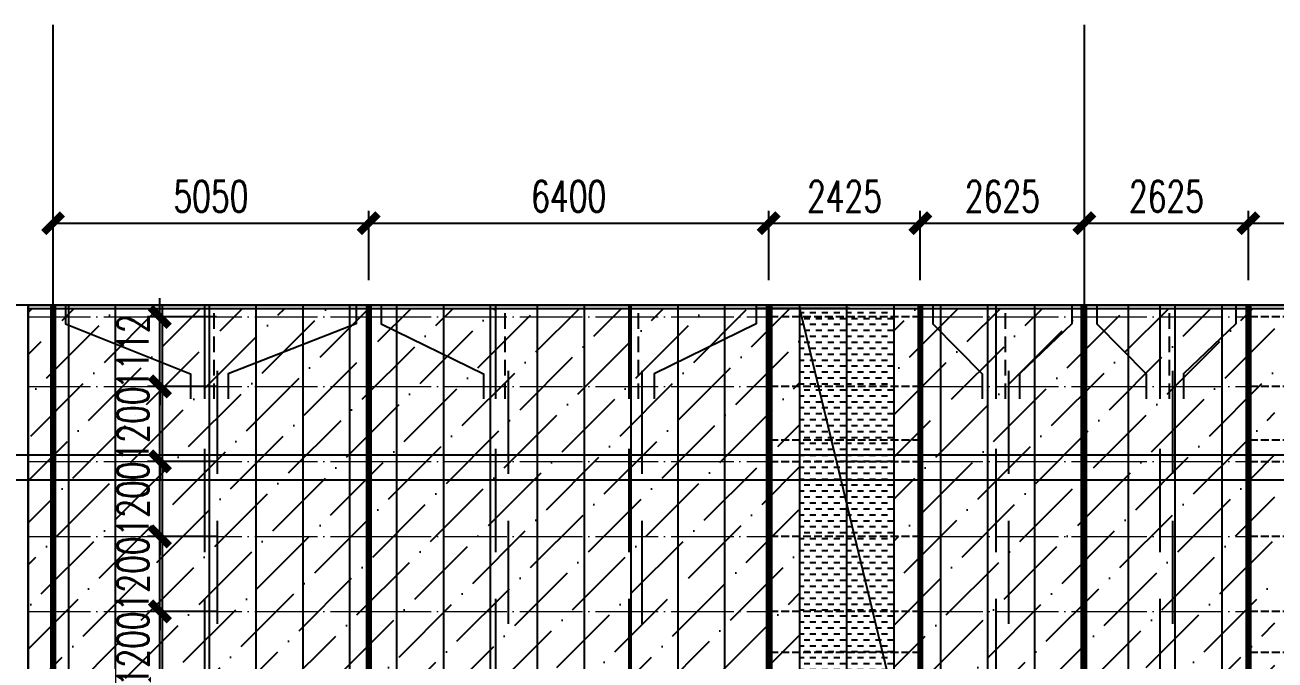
# Model space of a CAD drawing. Extents: x -2072575 to 87763, y -155913 to 742026.
# Drawn here: x -2038790 to -2018790, y 516615 to 526778 of the extents above; entities that cross this region are included whole.
import ezdxf

# ---------------------------------------------------------------- set-up
doc = ezdxf.new("R2010")
doc.units = 0
doc.header["$LTSCALE"] = 1000
for name, pattern in [('20剖面图$0$DASH', [0.35, 0.25, -0.1]), ('CENTER', [2, 1.25, -0.25, 0.25, -0.25]), ('CENTER2', [28.575, 19.05, -3.175, 3.175, -3.175]), ('DASHED', [0.75, 0.5, -0.25]), ('DOT', [0.25, 0, -0.25]), ('DOTE', [2.42, 2, -0.2, 0.02, -0.2])]:
    doc.linetypes.add(name, pattern=pattern)
doc.layers.get('Defpoints').update_dxf_attribs({"color": 210})
for name, color, linetype in [('!ZN1-填充-8', 8, 'Continuous'), ('12圆钢+30钢套管撑杆', 3, 'Continuous'), ('12圆钢斜拉条', 30, 'Continuous'), ('12圆钢直拉条', 22, 'Continuous'), ('3铝板幕墙', 3, 'Continuous'), ('60x60x5钢方管', 6, '20剖面图$0$DASH'), ('A-AXIS-DP', 126, 'Continuous'), ('A-LIN-V', 9, 'Continuous'), ('AS-WALL', 40, 'Continuous'), ('DIM', 173, 'Continuous'), ('DOT', 8, 'DOT'), ('DOTE', 1, 'CENTER'), ('IE-填充-JYZS', 7, 'Continuous'), ('压型钢板', 23, 'Continuous')]:
    doc.layers.add(name, color=color, linetype=linetype)
doc.layers.add('冷弯薄壁C型钢 250x75x20x3.0', color=51, linetype='DOTE', lineweight=0)
doc.layers.add('梁', color=4, linetype='Continuous', lineweight=18)
doc.styles.add('DHTEXT-1', font='romans.shx', dxfattribs={"width": 0.7, "bigfont": 'chinese.shx'})
doc.dimstyles.new('ZN200', dxfattribs={"dimscale": 200, "dimtxt": 2.5, "dimasz": 1.5, "dimexe": 1, "dimexo": 2, "dimgap": 0.9, "dimtad": 1, "dimdec": 0, "dimdsep": 46, "dimtxsty": 'DHTEXT-1', "dimblk": 'ARCHTICK', "dimcen": 2.5, "dimclrd": 173, "dimclre": 173, "dimclrt": 7, "dimazin": 2, "dimtfac": 1, "dimtdec": 0, "dimtix": 1, "dimtmove": 2, "dimatfit": 3, "dimfxl": 0, "dimtolj": 1, "dimtzin": 0, "dimarcsym": 0})
pattern_1 = [(45, (2053939.9, -503214.68), (252.5697, 926.08891), [1190.625, -238.125, 0, -238.125])]

# ---------------------------------------------------------------- blocks, each defined once
blk = doc.blocks.new('20250821135809')
at = {"layer": 'DOT', "linetype": 'CENTER2', "ltscale": 18}
for p, q in [((132193.4, 14500), (12930.2, 14500)), ((132193.4, 12100), (12930.2, 12100)), ((132193.4, 11700), (12930.2, 11700))]:
    blk.add_line(p, q, dxfattribs=at)
at = {"layer": 'DOTE', "ltscale": 180}
for p, q in [((15600, -5350), (15600, 18985.3)), ((32100, -5350), (32100, 18985.3))]:
    blk.add_line(p, q, dxfattribs=at)
blk = doc.blocks.new('20250915085932')
at = {"layer": '!ZN1-填充-8'}
h = blk.add_hatch(dxfattribs=at)
h.set_pattern_fill('ANSI36', color=252, scale=300, style=0)
h.set_pattern_definition(pattern_1)
h.paths.add_polyline_path([(15100, -300), (15100, 14450)])
h.paths.add_polyline_path([(16350, 2700), (16350, 2900), (16850, 2900), (16850, 2700)], flags=16)
h.paths.add_polyline_path([(26350, 12), (27550, 12), (27550, 14450), (15200, 14450), (15200, 12), (21350, 12), (21350, 5000), (26350, 5000)])
h = blk.add_hatch(dxfattribs=at)
h.set_pattern_fill('ANSI36', color=252, scale=300, style=0)
h.set_pattern_definition(pattern_1)
h.paths.add_polyline_path([(29050, 12), (35150, 12), (35150, 14450), (29050, 14450)])
at = {"layer": 'IE-填充-JYZS', "ltscale": 10}
h = blk.add_hatch(dxfattribs=at)
h.set_pattern_fill('DASH', color=252, scale=100)
h.set_pattern_definition([(0, (27550, 8400), (95.25, 95.25), [95.25, -95.25])])
h.paths.add_polyline_path([(27550, 14450), (29050, 14450), (29050, 8200), (27550, 8200)])
at = {"layer": 'A-LIN-V', "color": 252}
for p, q in [((15200, 14500), (125700, 14500)), ((15200, 14500), (15200, -300)), ((15200, 14450), (125700, 14450)), ((28350, 14500), (26850, 14500)), ((28350, 14450), (26850, 14450))]:
    blk.add_line(p, q, dxfattribs=at)
at = {"layer": 'AS-WALL', "color": 252}
blk.add_lwpolyline([(29050, 8200), (29050, 8200), (27550, 14450)], dxfattribs=at)
at = {"layer": '压型钢板', "color": 252, "ltscale": 10}
for p, q in [((15200, 12), (15200, 14500)), ((15850, 12), (15850, 14500)), ((16600, 2900), (16600, 14500)), ((17350, 12), (17350, 14500)), ((18100, 12), (18100, 14500)), ((18850, 12), (18850, 14500)), ((19600, 12), (19600, 14500)), ((20350, 12), (20350, 14500)), ((21100, 12), (21100, 14500)), ((21850, 5000), (21850, 14500)), ((22600, 5000), (22600, 14500)), ((23350, 5000), (23350, 14500)), ((24100, 5000), (24100, 14500)), ((24850, 5000), (24850, 14500)), ((25600, 5000), (25600, 14500)), ((26350, 12), (26350, 14500)), ((27100, 12), (27100, 14500)), ((27550, 12), (27550, 14500)), ((28300, 8200), (28300, 14500)), ((29050, 14500), (29050, 12)), ((29800, 14500), (29800, 12)), ((30550, 14500), (30550, 12)), ((31300, 14500), (31300, 12)), ((32050, 14500), (32050, 12)), ((32800, 14500), (32800, 12)), ((33550, 14500), (33550, 12)), ((34300, 14500), (34300, 12))]:
    blk.add_line(p, q, dxfattribs=at)
blk = doc.blocks.new('A$C9759542a')
at = {"layer": '3铝板幕墙', "ltscale": 1000}
blk.add_blockref('20250915085932', (0, 0), dxfattribs=at)
blk = doc.blocks.new('_ArchTick')
at = {"color": 0, "linetype": 'ByBlock', "const_width": 0.4}
blk.add_lwpolyline([(-0.5, -0.5), (0.5, 0.5)], dxfattribs=at)
blk = doc.blocks.new('*D3325')
at = {"layer": 'Defpoints', "color": 0, "ltscale": 10, "transparency": 16777216}
for p in [(-2021840, 523606), (-2024465, 522293), (-2021840, 522293)]:
    blk.add_point(p, dxfattribs=at)
at = {"layer": 'DIM', "color": 173, "linetype": 'ByBlock', "lineweight": -2, "ltscale": 10, "transparency": 16777216}
for p, q in [((-2024465, 522693), (-2024465, 523806)), ((-2021840, 522693), (-2021840, 523806)), ((-2024465, 523606), (-2021840, 523606))]:
    blk.add_line(p, q, dxfattribs=at)
at = {"layer": 'DIM', "color": 173, "lineweight": -2, "ltscale": 10, "transparency": 16777216, "xscale": 300, "yscale": 300, "zscale": 300, "rotation": 180}
blk.add_blockref('_ArchTick', (-2024465, 523606), dxfattribs=at)
at = {"layer": 'DIM', "color": 173, "lineweight": -2, "ltscale": 10, "transparency": 16777216, "xscale": 300, "yscale": 300, "zscale": 300}
blk.add_blockref('_ArchTick', (-2021840, 523606), dxfattribs=at)
at = {"layer": 'DIM', "color": 7, "ltscale": 10, "transparency": 16777216, "insert": (-2023152, 524036), "char_height": 500, "attachment_point": 5, "style": 'DHTEXT-1'}
blk.add_mtext('\\A1;2625', dxfattribs=at)
blk = doc.blocks.new('*D3326')
at = {"layer": 'Defpoints', "color": 0, "ltscale": 10, "transparency": 16777216}
for p in [(-2024465, 523606), (-2026890, 522293), (-2024465, 522293)]:
    blk.add_point(p, dxfattribs=at)
at = {"layer": 'DIM', "color": 173, "linetype": 'ByBlock', "lineweight": -2, "ltscale": 10, "transparency": 16777216}
for p, q in [((-2026890, 522693), (-2026890, 523806)), ((-2024465, 522693), (-2024465, 523806)), ((-2026890, 523606), (-2024465, 523606))]:
    blk.add_line(p, q, dxfattribs=at)
at = {"layer": 'DIM', "color": 173, "lineweight": -2, "ltscale": 10, "transparency": 16777216, "xscale": 300, "yscale": 300, "zscale": 300, "rotation": 180}
blk.add_blockref('_ArchTick', (-2026890, 523606), dxfattribs=at)
at = {"layer": 'DIM', "color": 173, "lineweight": -2, "ltscale": 10, "transparency": 16777216, "xscale": 300, "yscale": 300, "zscale": 300}
blk.add_blockref('_ArchTick', (-2024465, 523606), dxfattribs=at)
at = {"layer": 'DIM', "color": 7, "ltscale": 10, "transparency": 16777216, "insert": (-2025677, 524036), "char_height": 500, "attachment_point": 5, "style": 'DHTEXT-1'}
blk.add_mtext('\\A1;2425', dxfattribs=at)
blk = doc.blocks.new('*D3327')
at = {"layer": 'Defpoints', "color": 0, "ltscale": 10, "transparency": 16777216}
for p in [(-2026890, 523606), (-2033290, 522293), (-2026890, 522293)]:
    blk.add_point(p, dxfattribs=at)
at = {"layer": 'DIM', "color": 173, "linetype": 'ByBlock', "lineweight": -2, "ltscale": 10, "transparency": 16777216}
for p, q in [((-2033290, 522693), (-2033290, 523806)), ((-2026890, 522693), (-2026890, 523806)), ((-2033290, 523606), (-2026890, 523606))]:
    blk.add_line(p, q, dxfattribs=at)
at = {"layer": 'DIM', "color": 173, "lineweight": -2, "ltscale": 10, "transparency": 16777216, "xscale": 300, "yscale": 300, "zscale": 300, "rotation": 180}
blk.add_blockref('_ArchTick', (-2033290, 523606), dxfattribs=at)
at = {"layer": 'DIM', "color": 173, "lineweight": -2, "ltscale": 10, "transparency": 16777216, "xscale": 300, "yscale": 300, "zscale": 300}
blk.add_blockref('_ArchTick', (-2026890, 523606), dxfattribs=at)
at = {"layer": 'DIM', "color": 7, "ltscale": 10, "transparency": 16777216, "insert": (-2030090, 524036), "char_height": 500, "attachment_point": 5, "style": 'DHTEXT-1'}
blk.add_mtext('\\A1;6400', dxfattribs=at)
blk = doc.blocks.new('*D3328')
at = {"layer": 'Defpoints', "color": 0, "ltscale": 10, "transparency": 16777216}
for p in [(-2033290, 523606), (-2038340, 522293), (-2033290, 522293)]:
    blk.add_point(p, dxfattribs=at)
at = {"layer": 'DIM', "color": 173, "linetype": 'ByBlock', "lineweight": -2, "ltscale": 10, "transparency": 16777216}
for p, q in [((-2038340, 522693), (-2038340, 523806)), ((-2033290, 522693), (-2033290, 523806)), ((-2038340, 523606), (-2033290, 523606))]:
    blk.add_line(p, q, dxfattribs=at)
at = {"layer": 'DIM', "color": 173, "lineweight": -2, "ltscale": 10, "transparency": 16777216, "xscale": 300, "yscale": 300, "zscale": 300, "rotation": 180}
blk.add_blockref('_ArchTick', (-2038340, 523606), dxfattribs=at)
at = {"layer": 'DIM', "color": 173, "lineweight": -2, "ltscale": 10, "transparency": 16777216, "xscale": 300, "yscale": 300, "zscale": 300}
blk.add_blockref('_ArchTick', (-2033290, 523606), dxfattribs=at)
at = {"layer": 'DIM', "color": 7, "ltscale": 10, "transparency": 16777216, "insert": (-2035815, 524036), "char_height": 500, "attachment_point": 5, "style": 'DHTEXT-1'}
blk.add_mtext('\\A1;5050', dxfattribs=at)
blk = doc.blocks.new('*D3329')
at = {"layer": 'Defpoints', "color": 0, "ltscale": 10, "transparency": 16777216}
for p in [(-2036632, 522105), (-2035325, 522105), (-2035325, 520993)]:
    blk.add_point(p, dxfattribs=at)
at = {"layer": 'DIM', "color": 173, "linetype": 'ByBlock', "lineweight": -2, "ltscale": 10, "transparency": 16777216}
for p, q in [((-2036632, 522105), (-2036632, 522405)), ((-2035725, 522105), (-2036832, 522105)), ((-2036632, 520993), (-2036632, 522105)), ((-2035725, 520993), (-2036832, 520993)), ((-2036632, 520993), (-2036632, 520693))]:
    blk.add_line(p, q, dxfattribs=at)
at = {"layer": 'DIM', "color": 173, "lineweight": -2, "ltscale": 10, "transparency": 16777216, "xscale": 300, "yscale": 300, "zscale": 300}
for p, rotation in [((-2036632, 522105), 270), ((-2036632, 520993), 90)]:
    blk.add_blockref('_ArchTick', p, dxfattribs=dict(at, rotation=rotation))
at = {"layer": 'DIM', "color": 7, "ltscale": 10, "transparency": 16777216, "insert": (-2037062, 521549), "char_height": 500, "attachment_point": 5, "rotation": 90, "style": 'DHTEXT-1'}
blk.add_mtext('\\A1;1112', dxfattribs=at)
blk = doc.blocks.new('*D3330')
at = {"layer": 'Defpoints', "color": 0, "ltscale": 10, "transparency": 16777216}
for p in [(-2036632, 520993), (-2035325, 520993), (-2035325, 519793)]:
    blk.add_point(p, dxfattribs=at)
at = {"layer": 'DIM', "color": 173, "linetype": 'ByBlock', "lineweight": -2, "ltscale": 10, "transparency": 16777216}
for p, q in [((-2036632, 520993), (-2036632, 521293)), ((-2035725, 520993), (-2036832, 520993)), ((-2036632, 519793), (-2036632, 520993)), ((-2035725, 519793), (-2036832, 519793)), ((-2036632, 519793), (-2036632, 519493))]:
    blk.add_line(p, q, dxfattribs=at)
at = {"layer": 'DIM', "color": 173, "lineweight": -2, "ltscale": 10, "transparency": 16777216, "xscale": 300, "yscale": 300, "zscale": 300}
for p, rotation in [((-2036632, 520993), 270), ((-2036632, 519793), 90)]:
    blk.add_blockref('_ArchTick', p, dxfattribs=dict(at, rotation=rotation))
at = {"layer": 'DIM', "color": 7, "ltscale": 10, "transparency": 16777216, "insert": (-2037062, 520393), "char_height": 500, "attachment_point": 5, "rotation": 90, "style": 'DHTEXT-1'}
blk.add_mtext('\\A1;1200', dxfattribs=at)
blk = doc.blocks.new('*D3331')
at = {"layer": 'Defpoints', "color": 0, "ltscale": 10, "transparency": 16777216}
for p in [(-2036632, 519793), (-2035325, 519793), (-2035325, 518593)]:
    blk.add_point(p, dxfattribs=at)
at = {"layer": 'DIM', "color": 173, "linetype": 'ByBlock', "lineweight": -2, "ltscale": 10, "transparency": 16777216}
for p, q in [((-2036632, 519793), (-2036632, 520093)), ((-2035725, 519793), (-2036832, 519793)), ((-2036632, 518593), (-2036632, 519793)), ((-2035725, 518593), (-2036832, 518593)), ((-2036632, 518593), (-2036632, 518293))]:
    blk.add_line(p, q, dxfattribs=at)
at = {"layer": 'DIM', "color": 173, "lineweight": -2, "ltscale": 10, "transparency": 16777216, "xscale": 300, "yscale": 300, "zscale": 300}
for p, rotation in [((-2036632, 519793), 270), ((-2036632, 518593), 90)]:
    blk.add_blockref('_ArchTick', p, dxfattribs=dict(at, rotation=rotation))
at = {"layer": 'DIM', "color": 7, "ltscale": 10, "transparency": 16777216, "insert": (-2037062, 519193), "char_height": 500, "attachment_point": 5, "rotation": 90, "style": 'DHTEXT-1'}
blk.add_mtext('\\A1;1200', dxfattribs=at)
blk = doc.blocks.new('*D3332')
at = {"layer": 'Defpoints', "color": 0, "ltscale": 10, "transparency": 16777216}
for p in [(-2036632, 518593), (-2035325, 518593), (-2035325, 517393)]:
    blk.add_point(p, dxfattribs=at)
at = {"layer": 'DIM', "color": 173, "linetype": 'ByBlock', "lineweight": -2, "ltscale": 10, "transparency": 16777216}
for p, q in [((-2036632, 518593), (-2036632, 518893)), ((-2035725, 518593), (-2036832, 518593)), ((-2036632, 517393), (-2036632, 518593)), ((-2035725, 517393), (-2036832, 517393)), ((-2036632, 517393), (-2036632, 517093))]:
    blk.add_line(p, q, dxfattribs=at)
at = {"layer": 'DIM', "color": 173, "lineweight": -2, "ltscale": 10, "transparency": 16777216, "xscale": 300, "yscale": 300, "zscale": 300}
for p, rotation in [((-2036632, 518593), 270), ((-2036632, 517393), 90)]:
    blk.add_blockref('_ArchTick', p, dxfattribs=dict(at, rotation=rotation))
at = {"layer": 'DIM', "color": 7, "ltscale": 10, "transparency": 16777216, "insert": (-2037062, 517993), "char_height": 500, "attachment_point": 5, "rotation": 90, "style": 'DHTEXT-1'}
blk.add_mtext('\\A1;1200', dxfattribs=at)
blk = doc.blocks.new('*D3333')
at = {"layer": 'Defpoints', "color": 0, "ltscale": 10, "transparency": 16777216}
for p in [(-2036632, 517393), (-2035325, 517393), (-2035325, 516193)]:
    blk.add_point(p, dxfattribs=at)
at = {"layer": 'DIM', "color": 173, "linetype": 'ByBlock', "lineweight": -2, "ltscale": 10, "transparency": 16777216}
for p, q in [((-2036632, 517393), (-2036632, 517693)), ((-2035725, 517393), (-2036832, 517393)), ((-2036632, 516193), (-2036632, 517393)), ((-2035725, 516193), (-2036832, 516193)), ((-2036632, 516193), (-2036632, 515893))]:
    blk.add_line(p, q, dxfattribs=at)
at = {"layer": 'DIM', "color": 173, "lineweight": -2, "ltscale": 10, "transparency": 16777216, "xscale": 300, "yscale": 300, "zscale": 300}
for p, rotation in [((-2036632, 517393), 270), ((-2036632, 516193), 90)]:
    blk.add_blockref('_ArchTick', p, dxfattribs=dict(at, rotation=rotation))
at = {"layer": 'DIM', "color": 7, "ltscale": 10, "transparency": 16777216, "insert": (-2037062, 516793), "char_height": 500, "attachment_point": 5, "rotation": 90, "style": 'DHTEXT-1'}
blk.add_mtext('\\A1;1200', dxfattribs=at)
blk = doc.blocks.new('*D3358')
at = {"layer": 'Defpoints', "color": 0, "ltscale": 10, "transparency": 16777216}
for p in [(-2016790, 523606), (-2019215, 522293), (-2016790, 522293)]:
    blk.add_point(p, dxfattribs=at)
at = {"layer": 'DIM', "color": 173, "linetype": 'ByBlock', "lineweight": -2, "ltscale": 10, "transparency": 16777216}
for p, q in [((-2019215, 522693), (-2019215, 523806)), ((-2016790, 522693), (-2016790, 523806)), ((-2019215, 523606), (-2016790, 523606))]:
    blk.add_line(p, q, dxfattribs=at)
at = {"layer": 'DIM', "color": 173, "lineweight": -2, "ltscale": 10, "transparency": 16777216, "xscale": 300, "yscale": 300, "zscale": 300, "rotation": 180}
blk.add_blockref('_ArchTick', (-2019215, 523606), dxfattribs=at)
at = {"layer": 'DIM', "color": 173, "lineweight": -2, "ltscale": 10, "transparency": 16777216, "xscale": 300, "yscale": 300, "zscale": 300}
blk.add_blockref('_ArchTick', (-2016790, 523606), dxfattribs=at)
at = {"layer": 'DIM', "color": 7, "ltscale": 10, "transparency": 16777216, "insert": (-2018002, 524036), "char_height": 500, "attachment_point": 5, "style": 'DHTEXT-1'}
blk.add_mtext('\\A1;2425', dxfattribs=at)
blk = doc.blocks.new('*D3359')
at = {"layer": 'Defpoints', "color": 0, "ltscale": 10, "transparency": 16777216}
for p in [(-2019215, 523606), (-2021840, 522293), (-2019215, 522293)]:
    blk.add_point(p, dxfattribs=at)
at = {"layer": 'DIM', "color": 173, "linetype": 'ByBlock', "lineweight": -2, "ltscale": 10, "transparency": 16777216}
for p, q in [((-2021840, 522693), (-2021840, 523806)), ((-2019215, 522693), (-2019215, 523806)), ((-2021840, 523606), (-2019215, 523606))]:
    blk.add_line(p, q, dxfattribs=at)
at = {"layer": 'DIM', "color": 173, "lineweight": -2, "ltscale": 10, "transparency": 16777216, "xscale": 300, "yscale": 300, "zscale": 300, "rotation": 180}
blk.add_blockref('_ArchTick', (-2021840, 523606), dxfattribs=at)
at = {"layer": 'DIM', "color": 173, "lineweight": -2, "ltscale": 10, "transparency": 16777216, "xscale": 300, "yscale": 300, "zscale": 300}
blk.add_blockref('_ArchTick', (-2019215, 523606), dxfattribs=at)
at = {"layer": 'DIM', "color": 7, "ltscale": 10, "transparency": 16777216, "insert": (-2020527, 524036), "char_height": 500, "attachment_point": 5, "style": 'DHTEXT-1'}
blk.add_mtext('\\A1;2625', dxfattribs=at)

msp = doc.modelspace()

# ---------------------------------------------------------------- block references
at = {"layer": '60x60x5钢方管', "ltscale": 0.5}
msp.add_blockref('A$C9759542a', (-2053939.9, 507792.9), dxfattribs=at)

# ---------------------------------------------------------------- next in the draw order: linework, layer by layer
at = {"layer": '12圆钢+30钢套管撑杆', "color": 3}
for p, q in [((-2035914.9, 520792.9), (-2035914.9, 522292.9)), ((-2031256.6, 520792.9), (-2031256.6, 522292.9)), ((-2029123.2, 520792.9), (-2029123.2, 522292.9)), ((-2023252.6, 520792.9), (-2023252.6, 522292.9)), ((-2020627.6, 520792.9), (-2020627.6, 522292.9))]:
    msp.add_line(p, q, dxfattribs=at)
at = {"layer": '12圆钢+30钢套管撑杆', "color": 3, "linetype": 'DASHED', "ltscale": 0.5}
for p, q in [((-2035764.9, 520792.9), (-2035764.9, 522292.9)), ((-2031106.6, 520792.9), (-2031106.6, 522292.9)), ((-2028973.2, 520792.9), (-2028973.2, 522292.9)), ((-2023102.6, 520792.9), (-2023102.6, 522292.9)), ((-2020477.6, 520792.9), (-2020477.6, 522292.9))]:
    msp.add_line(p, q, dxfattribs=at)
at = {"layer": '12圆钢斜拉条', "ltscale": 1000}
for points in [[(-2038139.9, 522292.9), (-2038139.9, 521992.9), (-2036139.9, 521192.9), (-2036139.9, 520792.9)], [(-2033489.9, 522292.9), (-2033489.9, 521992.9), (-2035539.9, 521192.9), (-2035539.9, 520792.9)], [(-2033089.9, 522292.9), (-2033089.9, 521992.9), (-2031456.4, 521192.9), (-2031456.4, 520792.9)], [(-2027089.9, 522292.9), (-2027089.9, 521992.9), (-2028723.4, 521192.9), (-2028723.4, 520792.9)], [(-2024264.9, 522292.9), (-2024264.9, 521992.9), (-2023477.6, 521192.9), (-2023477.6, 520792.9)], [(-2022040.3, 522292.9), (-2022040.3, 521992.9), (-2022877.6, 521192.9), (-2022877.6, 520792.9)], [(-2021639.9, 522292.9), (-2021639.9, 521992.9), (-2020852.6, 521192.9), (-2020852.6, 520792.9)], [(-2019415.4, 522292.9), (-2019415.4, 521992.9), (-2020252.6, 521192.9), (-2020252.6, 520792.9)]]:
    msp.add_lwpolyline(points, dxfattribs=at)
at = {"layer": '12圆钢直拉条', "ltscale": 1000}
for p, q in [((-2035714.9, 521242.9), (-2035714.9, 519592.9)), ((-2031056.6, 521242.9), (-2031056.6, 519592.9)), ((-2028923.2, 521242.9), (-2028923.2, 519592.9)), ((-2023052.6, 521242.9), (-2023052.6, 519592.9)), ((-2020427.6, 521242.9), (-2020427.6, 519592.9)), ((-2035914.9, 518342.9), (-2035914.9, 519992.9)), ((-2031256.6, 518342.9), (-2031256.6, 519992.9)), ((-2029123.2, 518342.9), (-2029123.2, 519992.9)), ((-2023252.6, 518342.9), (-2023252.6, 519992.9)), ((-2020627.6, 518342.9), (-2020627.6, 519992.9)), ((-2035714.9, 518842.9), (-2035714.9, 517192.9)), ((-2031056.6, 518842.9), (-2031056.6, 517192.9)), ((-2028923.2, 518842.9), (-2028923.2, 517192.9)), ((-2023052.6, 518842.9), (-2023052.6, 517192.9)), ((-2020427.6, 518842.9), (-2020427.6, 517192.9)), ((-2035914.9, 515942.9), (-2035914.9, 517592.9)), ((-2031256.6, 515942.9), (-2031256.6, 517592.9)), ((-2029123.2, 515942.9), (-2029123.2, 517592.9)), ((-2023252.6, 515942.9), (-2023252.6, 517592.9)), ((-2020627.6, 515942.9), (-2020627.6, 517592.9))]:
    msp.add_line(p, q, dxfattribs=at)
at = {"layer": '60x60x5钢方管', "ltscale": 0.5}
for p, q in [((-2024464.9, 522110), (-2026889.9, 522110)), ((-2016789.8, 522110), (-2019214.9, 522110)), ((-2024464.9, 520992.9), (-2026889.9, 520992.9)), ((-2016789.8, 520992.9), (-2019214.9, 520992.9)), ((-2024464.9, 520133.8), (-2026889.9, 520133.8)), ((-2016789.8, 520133.8), (-2019214.9, 520133.8)), ((-2024464.9, 519787.2), (-2026889.9, 519787.2)), ((-2016789.8, 519787.2), (-2019214.9, 519787.2)), ((-2024464.9, 518592.9), (-2026889.9, 518592.9)), ((-2016789.8, 518592.9), (-2019214.9, 518592.9)), ((-2024464.9, 517392.9), (-2026889.9, 517392.9)), ((-2016789.8, 517392.9), (-2019214.9, 517392.9)), ((-2024464.9, 516737.9), (-2026889.9, 516737.9)), ((-2016789.8, 516737.9), (-2019214.9, 516737.9))]:
    msp.add_line(p, q, dxfattribs=at)
at = {"layer": '冷弯薄壁C型钢 250x75x20x3.0', "ltscale": 0.5}
for p, q in [((-2038739.9, 522105.4), (-2033289.9, 522105.4)), ((-2033289.9, 522105.4), (-2026889.9, 522105.4)), ((-2024464.9, 522105.4), (-2021840.3, 522105.4)), ((-2021839.9, 522105.4), (-2019215.4, 522105.4)), ((-2038739.9, 520992.9), (-2033289.9, 520992.9)), ((-2033289.9, 520992.9), (-2026889.9, 520992.9)), ((-2024464.9, 520992.9), (-2021840.3, 520992.9)), ((-2021839.9, 520992.9), (-2019215.4, 520992.9)), ((-2038739.9, 519792.9), (-2033289.9, 519792.9)), ((-2033289.9, 519792.9), (-2026889.9, 519792.9)), ((-2024464.9, 519792.9), (-2021840.3, 519792.9)), ((-2021839.9, 519792.9), (-2019215.4, 519792.9)), ((-2038739.9, 518592.9), (-2033289.9, 518592.9)), ((-2033289.9, 518592.9), (-2026889.9, 518592.9)), ((-2024464.9, 518592.9), (-2021840.3, 518592.9)), ((-2021839.9, 518592.9), (-2019215.4, 518592.9)), ((-2038739.9, 517392.9), (-2033289.9, 517392.9)), ((-2033289.9, 517392.9), (-2026889.9, 517392.9)), ((-2024464.9, 517392.9), (-2021840.3, 517392.9)), ((-2021839.9, 517392.9), (-2019215.4, 517392.9))]:
    msp.add_line(p, q, dxfattribs=at)
at = {"layer": '梁', "ltscale": 10, "const_width": 100}
for points in [[(-2038339.9, 522292.9), (-2038339.9, 507492.9)], [(-2033289.9, 522292.9), (-2033289.9, 507492.9)], [(-2026889.9, 522292.9), (-2026889.9, 507492.9)], [(-2021839.9, 522292.9), (-2021839.9, 507492.9)]]:
    msp.add_lwpolyline(points, dxfattribs=at)
at = {"layer": '梁', "color": 1, "ltscale": 10, "const_width": 100}
for points in [[(-2024464.9, 522292.9), (-2024464.9, 507492.9)], [(-2019214.9, 522292.9), (-2019214.9, 507492.9)]]:
    msp.add_lwpolyline(points, dxfattribs=at)

# ---------------------------------------------------------------- next in the draw order: block references
at = {"layer": 'A-AXIS-DP', "ltscale": 2800}
msp.add_blockref('20250821135809', (-2053939.9, 507792.9), dxfattribs=at)

# ---------------------------------------------------------------- next in the draw order: dimensions: what is measured, and where the dimension line sits
at = {"layer": 'DIM', "ltscale": 10}
for base, p1, p2, picture, middle in [((-2033289.9, 523606.5), (-2038339.9, 522292.9), (-2033289.9, 522292.9), '*D3328', (-2035814.9, 524036.5)), ((-2026889.9, 523606.5), (-2033289.9, 522292.9), (-2026889.9, 522292.9), '*D3327', (-2030089.9, 524036.5)), ((-2024464.9, 523606.5), (-2026889.9, 522292.9), (-2024464.9, 522292.9), '*D3326', (-2025677.4, 524036.5)), ((-2021839.9, 523606.5), (-2024464.9, 522292.9), (-2021839.9, 522292.9), '*D3325', (-2023152.4, 524036.5)), ((-2019214.9, 523606.5), (-2021839.9, 522292.9), (-2019214.9, 522292.9), '*D3359', (-2020527.4, 524036.5)), ((-2016789.9, 523606.5), (-2019214.9, 522292.9), (-2016789.9, 522292.9), '*D3358', (-2018002.4, 524036.5))]:
    dim = msp.add_linear_dim(base=base, p1=p1, p2=p2, dimstyle='ZN200', override={"dimfxl": 2}, dxfattribs=at)
    dim.commit()
    dim.dimension.update_dxf_attribs({"geometry": picture, "text_midpoint": middle})
for base, p1, p2, picture, middle in [((-2036632.242496, 522105.3644723), (-2035324.5891167, 520992.8644723), (-2035324.5891167, 522105.3644723), '*D3329', (-2037062.242496, 521549.1144723)), ((-2036632.2, 520992.9), (-2035324.6, 519792.9), (-2035324.6, 520992.9), '*D3330', (-2037062.2, 520392.9)), ((-2036632.2, 519792.9), (-2035324.6, 518592.9), (-2035324.6, 519792.9), '*D3331', (-2037062.2, 519192.9)), ((-2036632.2, 518592.9), (-2035324.6, 517392.9), (-2035324.6, 518592.9), '*D3332', (-2037062.2, 517992.9)), ((-2036632.2, 517392.9), (-2035324.6, 516192.9), (-2035324.6, 517392.9), '*D3333', (-2037062.2, 516792.9))]:
    dim = msp.add_linear_dim(base=base, p1=p1, p2=p2, angle=90, dimstyle='ZN200', override={"dimfxl": 2}, dxfattribs=at)
    dim.commit()
    dim.dimension.update_dxf_attribs({"geometry": picture, "text_midpoint": middle})

doc.saveas('drawing.dxf')
